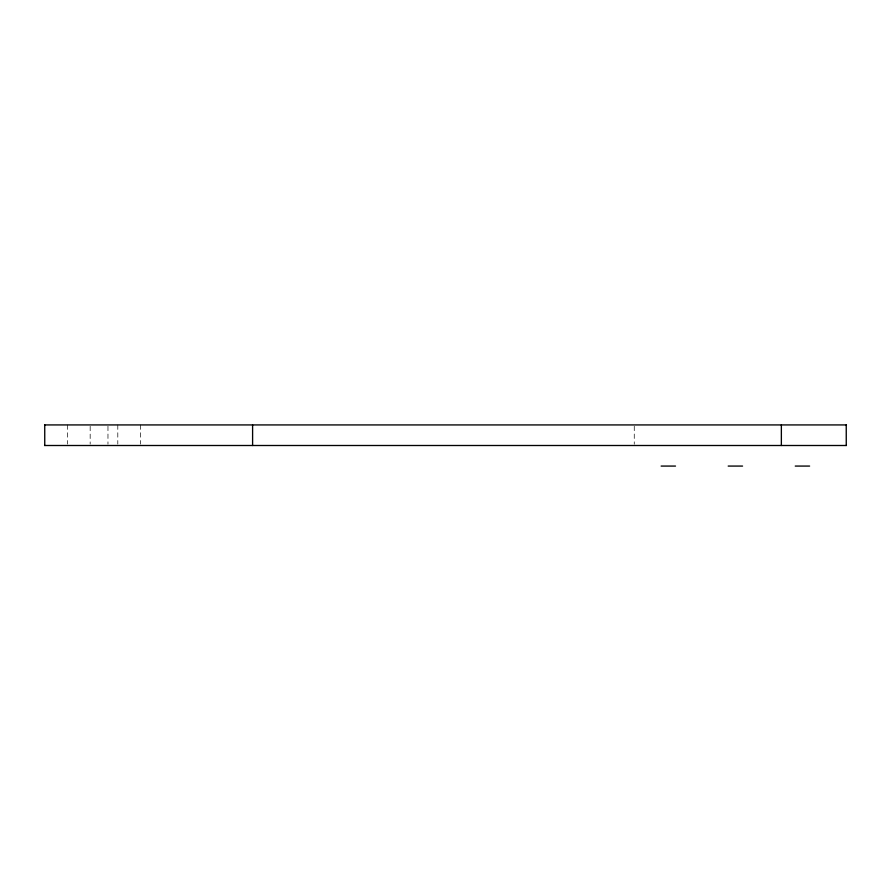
<?xml version="1.0" encoding="UTF-8"?>
<svg xmlns="http://www.w3.org/2000/svg" width="891" height="891" viewBox="0 0 891 891"><rect width="100%" height="100%" fill="white"/><g stroke="black" fill="none" stroke-linecap="round" stroke-linejoin="round"><path stroke-width="0.67" stroke-dasharray="4.46 3.34" d="M634.258 426.221L634.258 444.219M140.422 424.929L140.422 444.13M117.801 424.929L117.801 444.13M107.967 426.221L107.967 444.219M90.169 426.299L90.169 444.13M67.538 424.929L67.538 444.13"/><path stroke-width="1.34" d="M44.55 424.929L846.45 424.929M44.55 445.5L846.45 445.5M661.133 466.071L675.501 466.071M728.192 466.071L742.559 466.071M795.251 466.071L809.607 466.071M846.238 424.929L846.261 445.5M781.362 424.929L781.362 445.5M252.599 424.929L252.599 445.5M44.739 424.929L44.75 445.5"/></g></svg>
